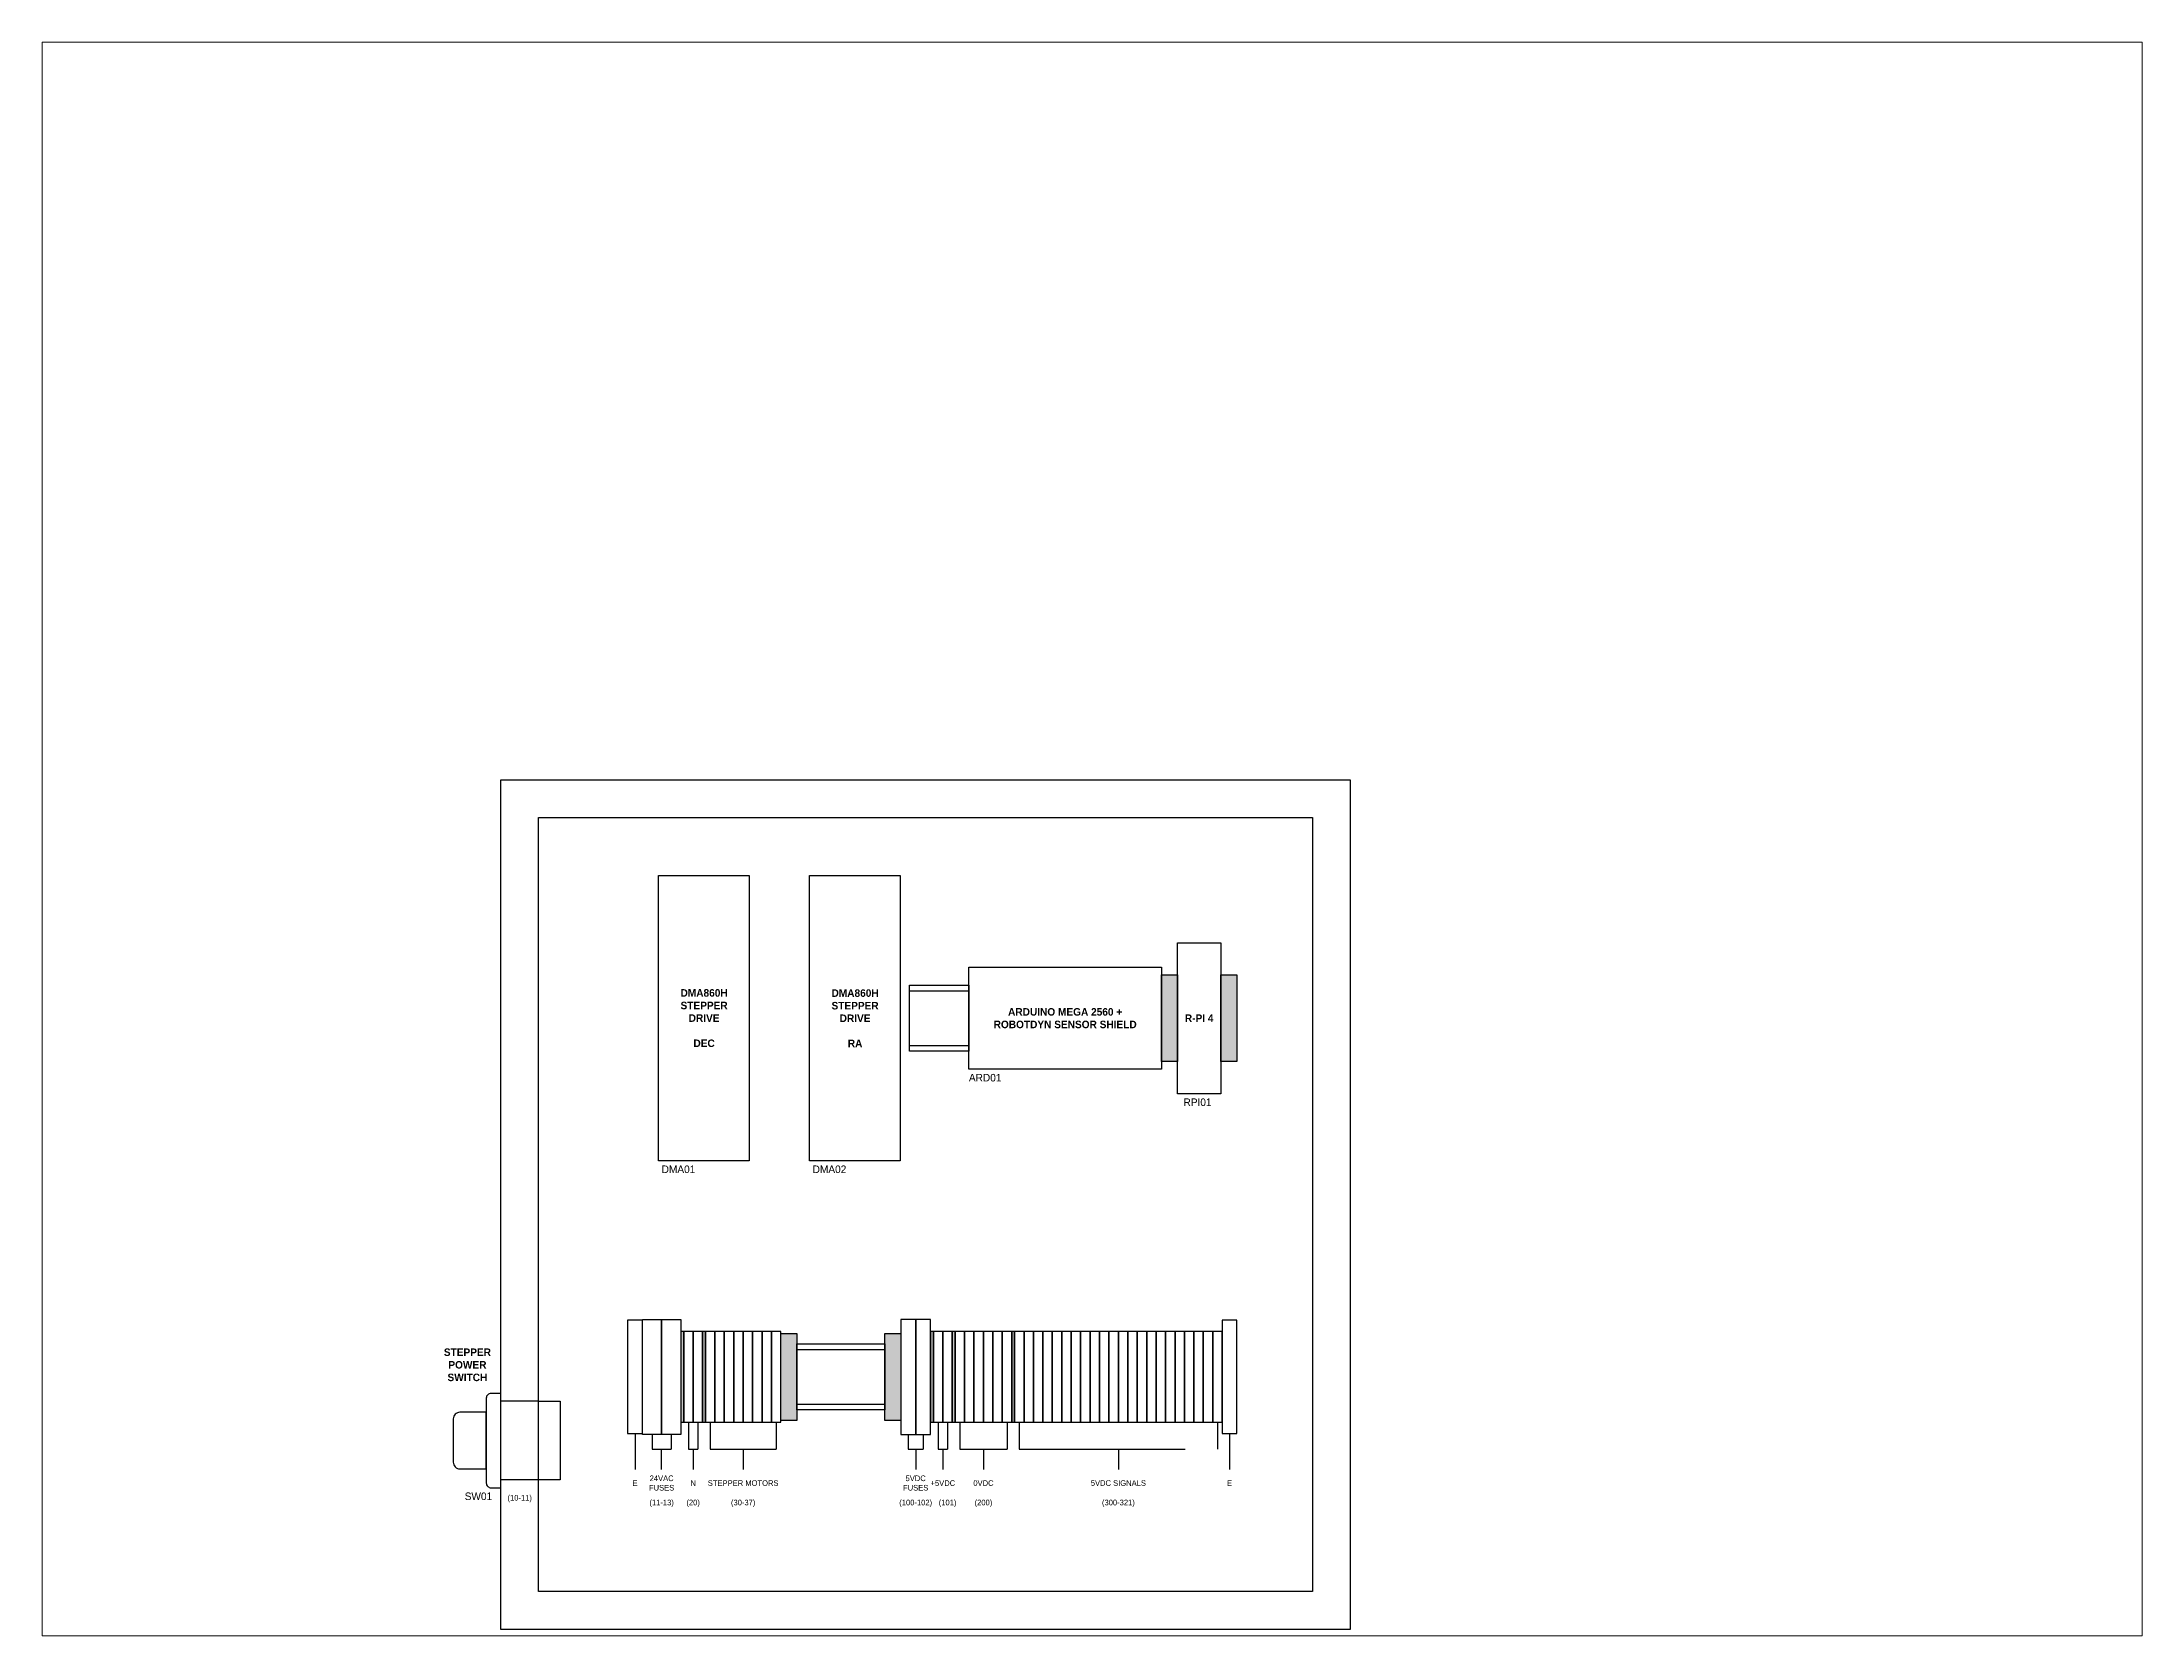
# Paper-space layout 'Layout1' of a CAD drawing. Header units: millimetres. Extents: x 26 to 231, y 20 to 176.
# The model-space entities are those that its viewports show. They can reach past a viewport. Long polylines and large blocks are cut down to what shows.
import ezdxf
from ezdxf.enums import TextEntityAlignment as Align

# ---------------------------------------------------------------- set-up
doc = ezdxf.new("R2010")
doc.units = ezdxf.units.MM
doc.header["$LTSCALE"] = 0.25
doc.linetypes.add('ACAD_ISO02W100', pattern=[15, 12, -3])
for name, color, linetype in [('2', 2, 'Continuous'), ('3', 3, 'Continuous'), ('4', 4, 'Continuous')]:
    doc.layers.add(name, color=color, linetype=linetype)
doc.styles.get("Standard").update_dxf_attribs({"font": 'Inconsolata-VariableFont_wdth,wght.ttf'})

# ---------------------------------------------------------------- blocks, each defined once
blk = doc.blocks.new('*U1')
at = {"layer": '4'}
blk.add_lwpolyline([(-2.5, -24), (2.5, -24), (2.5, 24), (-2.5, 24)], close=True, dxfattribs=at)
blk = doc.blocks.new('*U2')
at = {"layer": '4', "color": 0, "linetype": 'ByBlock', "lineweight": -2, "transparency": 16777216}
for p in [(0, 0), (5, 0), (10, 0), (15, 0), (20, 0), (25, 0), (30, 0), (35, 0)]:
    blk.add_blockref('*U1', p, dxfattribs=at)
blk = doc.blocks.new('*U3')
at = {"layer": '4'}
blk.add_lwpolyline([(-2.5, -24), (2.5, -24), (2.5, 24), (-2.5, 24)], close=True, dxfattribs=at)
blk = doc.blocks.new('*U4')
at = {"color": 0, "linetype": 'ByBlock', "lineweight": -2, "transparency": 16777216}
for p in [(0, 0), (5, 0), (10, 0), (15, 0), (20, 0), (25, 0)]:
    blk.add_blockref('*U3', p, dxfattribs=at)
blk = doc.blocks.new('*U5')
at = {"layer": '4'}
blk.add_lwpolyline([(-2.5, -24), (2.5, -24), (2.5, 24), (-2.5, 24)], close=True, dxfattribs=at)
blk = doc.blocks.new('*U6')
at = {"color": 0, "linetype": 'ByBlock', "lineweight": -2, "transparency": 16777216}
for p in [(0, 0), (5, 0), (10, 0), (15, 0), (20, 0), (25, 0), (30, 0), (35, 0), (40, 0), (45, 0), (50, 0), (55, 0), (60, 0), (65, 0), (70, 0), (75, 0), (80, 0), (85, 0), (90, 0), (95, 0), (100, 0), (105, 0)]:
    blk.add_blockref('*U5', p, dxfattribs=at)

msp = doc.modelspace()

# ---------------------------------------------------------------- hatches: boundary and pattern name
at = {"layer": '4'}
h = msp.add_hatch(color=256, dxfattribs=at)
h.dxf.hatch_style = 1
h.paths.add_polyline_path([(358.5, 346.7), (350, 346.7), (350, 300.7), (358.5, 300.7)])
h = msp.add_hatch(color=256, dxfattribs=at)
h.dxf.hatch_style = 1
h.paths.add_polyline_path([(390, 346.7), (381.5, 346.7), (381.5, 300.7), (390, 300.7)])
h = msp.add_hatch(color=256, dxfattribs=at)
h.dxf.hatch_style = 1
h.paths.add_polyline_path([(96.9, 157.7), (95.4, 157.7), (95.4, 109.7), (96.9, 109.7)])
h = msp.add_hatch(color=256, dxfattribs=at)
h.dxf.hatch_style = 1
h.paths.add_polyline_path([(108.4, 157.7), (106.9, 157.7), (106.9, 109.7), (108.4, 109.7)])
h = msp.add_hatch(color=256, dxfattribs=at)
h.dxf.hatch_style = 1
h.paths.add_polyline_path([(156.9, 156.7), (148.4, 156.7), (148.4, 110.7), (156.9, 110.7)])
h = msp.add_hatch(color=256, dxfattribs=at)
h.dxf.hatch_style = 1
h.paths.add_polyline_path([(211.9, 156.7), (203.4, 156.7), (203.4, 110.7), (211.9, 110.7)])
h = msp.add_hatch(color=256, dxfattribs=at)
h.dxf.hatch_style = 1
h.paths.add_polyline_path([(229.2, 157.7), (227.7, 157.7), (227.7, 109.7), (229.2, 109.7)])
h = msp.add_hatch(color=256, dxfattribs=at)
h.dxf.hatch_style = 1
h.paths.add_polyline_path([(240.7, 157.7), (239.2, 157.7), (239.2, 109.7), (240.7, 109.7)])
h = msp.add_hatch(color=256, dxfattribs=at)
h.dxf.hatch_style = 1
h.paths.add_polyline_path([(272.2, 157.7), (270.7, 157.7), (270.7, 109.7), (272.2, 109.7)])

# ---------------------------------------------------------------- linework, layer by layer
at = {"layer": '2'}
for points in [[(0, 450), (450, 450), (450, 0), (0, 0)], [(20, 430), (430, 430), (430, 20), (20, 20)]]:
    msp.add_lwpolyline(points, close=True, dxfattribs=at)
at = {"layer": '3'}
for p, q in [((216.5, 338.2), (248, 338.2)), ((216.5, 309.2), (248, 309.2)), ((156.9, 148.2), (203.4, 148.2)), ((156.9, 119.2), (203.4, 119.2))]:
    msp.add_line(p, q, dxfattribs=at)
for points in [[(216.5, 341.2), (248, 341.2), (248, 306.2), (216.5, 306.2)], [(156.9, 151.2), (203.4, 151.2), (203.4, 116.2), (156.9, 116.2)]]:
    msp.add_lwpolyline(points, close=True, dxfattribs=at)
at = {"layer": '4', "linetype": 'ACAD_ISO02W100'}
for p, q in [((20, 120.8), (0, 120.8)), ((71.1, 103.7), (71.1, 84.7)), ((80.1, 103.2), (80.1, 95.5)), ((90.3, 103.2), (90.3, 95.5)), ((99.4, 109.7), (99.4, 95.5)), ((104.4, 109.7), (104.4, 95.5)), ((110.9, 109.7), (110.9, 95.5)), ((145.9, 109.7), (145.9, 95.5)), ((215.8, 103.2), (215.8, 95.5)), ((223.8, 103.2), (223.8, 95.5)), ((231.7, 109.7), (231.7, 95.5)), ((236.7, 109.7), (236.7, 95.5)), ((243.2, 109.7), (243.2, 95.5)), ((268.2, 109.7), (268.2, 95.5)), ((274.7, 109.7), (274.7, 95.5)), ((379.7, 109.7), (379.7, 95.5)), ((386.1, 103.7), (386.1, 84.7)), ((80.1, 95.5), (90.3, 95.5)), ((85.2, 84.7), (85.2, 95.5)), ((99.4, 95.5), (104.4, 95.5)), ((101.9, 95.5), (101.9, 84.7)), ((110.9, 95.5), (145.9, 95.5)), ((128.4, 95.5), (128.4, 84.7)), ((215.8, 95.5), (223.8, 95.5)), ((219.8, 95.5), (219.8, 84.7)), ((231.7, 95.5), (236.7, 95.5)), ((234.2, 95.5), (234.2, 84.7)), ((243.2, 95.5), (268.2, 95.5)), ((255.7, 95.5), (255.7, 84.7)), ((274.7, 95.5), (379.7, 95.5)), ((327.2, 95.5), (327.2, 84.7)), ((20, 79.2), (0, 79.2))]:
    msp.add_line(p, q, dxfattribs=at)
at = {"layer": '4'}
for points in [[(83.5, 399.2), (131.5, 399.2), (131.5, 248.2), (83.5, 248.2)], [(163.5, 399.2), (211.5, 399.2), (211.5, 248.2), (163.5, 248.2)], [(358.5, 363.7), (381.5, 363.7), (381.5, 283.7), (358.5, 283.7)], [(248, 350.7), (350, 350.7), (350, 296.7), (248, 296.7)], [(350, 346.7), (358.5, 346.7), (358.5, 300.7), (350, 300.7)], [(381.5, 346.7), (390, 346.7), (390, 300.7), (381.5, 300.7)], [(75, 163.7), (67.2, 163.7), (67.2, 103.7), (75, 103.7)], [(75, 164.2), (85.2, 164.2), (85.2, 103.2), (75, 103.2)], [(85.2, 164.2), (95.4, 164.2), (95.4, 103.2), (85.2, 103.2)], [(96.9, 157.7), (95.4, 157.7), (95.4, 109.7), (96.9, 109.7)], [(96.9, 109.7), (101.9, 109.7), (101.9, 157.7), (96.9, 157.7)], [(101.9, 109.7), (106.9, 109.7), (106.9, 157.7), (101.9, 157.7)], [(108.4, 157.7), (106.9, 157.7), (106.9, 109.7), (108.4, 109.7)], [(148.4, 156.7), (156.9, 156.7), (156.9, 110.7), (148.4, 110.7)], [(203.4, 156.7), (211.9, 156.7), (211.9, 110.7), (203.4, 110.7)], [(211.9, 103.2), (219.8, 103.2), (219.8, 164.2), (211.9, 164.2)], [(219.8, 103.2), (227.7, 103.2), (227.7, 164.2), (219.8, 164.2)], [(229.2, 157.7), (227.7, 157.7), (227.7, 109.7), (229.2, 109.7)], [(229.2, 109.7), (234.2, 109.7), (234.2, 157.7), (229.2, 157.7)], [(234.2, 109.7), (239.2, 109.7), (239.2, 157.7), (234.2, 157.7)], [(240.7, 157.7), (239.2, 157.7), (239.2, 109.7), (240.7, 109.7)], [(272.2, 157.7), (270.7, 157.7), (270.7, 109.7), (272.2, 109.7)], [(390, 163.7), (382.2, 163.7), (382.2, 103.7), (390, 103.7)], [(20, 120.8), (31.5, 120.8), (31.5, 79.2), (20, 79.2)]]:
    msp.add_lwpolyline(points, close=True, dxfattribs=at)
for points in [[(0, 125), (-5.2, 125, 0.414214), (-7.7, 122.5), (-7.7, 77.5, 0.414214), (-5.2, 75), (0, 75)], [(-7.7, 115), (-21.7, 115, 0.414214), (-25.2, 111.5), (-25.2, 88.5, 0.414214), (-21.7, 85), (-7.7, 85)]]:
    msp.add_lwpolyline(points, format="xyb", close=True, dxfattribs=at)

# ---------------------------------------------------------------- block references
for name, p in [('*U4', (243.2, 133.7)), ('*U6', (274.7, 133.7))]:
    msp.add_blockref(name, p)
msp.add_blockref('*U2', (110.9, 133.7), dxfattribs=at)

# ---------------------------------------------------------------- texts
at = {"layer": '4', "linetype": 'ACAD_ISO02W100'}
for s, p in [('E', (71.1, 77.5)), ('N', (101.9, 77.5)), ('STEPPER MOTORS', (128.4, 77.5)), ('+5VDC', (234.2, 77.5)), ('0VDC', (255.7, 77.5)), ('5VDC SIGNALS', (327.2, 77.5)), ('E', (386.1, 77.5)), ('(10-11)', (10, 69.7)), ('(11-13)', (85.2, 67.2)), ('(20)', (101.9, 67.2)), ('(30-37)', (128.4, 67.2)), ('(100-102)', (219.8, 67.2)), ('(101)', (236.7, 67.2)), ('(200)', (255.7, 67.2)), ('(300-321)', (327.2, 67.2))]:
    msp.add_text(s, height=3, dxfattribs=at).set_placement(p, align=Align.MIDDLE_CENTER)
for s, width, gutter_width, insert, char_height, attachment_point in [('\\pxqc;{\\fInconsolata|b1|i0|c0|p49;DMA860H\\P\\pq*;STEPPER\\P\\pqc;DRIVE\\P\\PDEC}', 37.356, 12.5, (107.7, 339.1), 4, 2), ('\\pxqc;{\\fInconsolata|b1|i0|c0|p49;DMA860H\\PSTEPPER\\PDRIVE\\P\\PRA}', 37.356, 12.5, (187.7, 339), 4, 2), ('\\pxqc;{\\fInconsolata|b1|i0|c0|p49;ARDUINO MEGA 2560 +\\PROBOTDYN SENSOR SHIELD}', 103.975, 12.5, (299, 323.7), 4, 5), ('\\pxqc;{\\fInconsolata|b1|i0|c0|p49;R-PI 4}', 103.975, 12.5, (370, 323.7), 4, 5), ('ARD01', 21.27, 12.5, (248, 294.2), 4, 1), ('\\pxqc;RPI01', 21.27, 12.5, (358.5, 281.2), 4, 1), ('\\pxqc;DMA01', 21.27, 12.5, (83.5, 245.7), 4, 1), ('\\pxqc;DMA02', 21.27, 12.5, (163.5, 245.7), 4, 1), ('\\pxqc;{\\fInconsolata|b1|i0|c0|p49;STEPPER\\PPOWER\\PSWITCH}', 37.356, 12.5, (-17.7, 148.8), 4, 2), ('24VAC\\PFUSES', 11.886, 15, (85.2, 77.5), 3, 5), ('5VDC\\PFUSES', 11.886, 15, (219.8, 77.5), 3, 5), ('\\pxqc;SW01', 21.27, 12.5, (-22.5, 72.5), 4, 1)]:
    msp.add_mtext_dynamic_manual_height_columns(s, width=width, gutter_width=gutter_width, heights=[0], dxfattribs=dict(at, insert=insert, char_height=char_height, attachment_point=attachment_point))

psp = doc.layouts.get("Layout1")

# ---------------------------------------------------------------- viewports
at = {"layer": '4', "linetype": 'ACAD_ISO02W100'}
psp.add_viewport(center=(128.5, 97.5), size=(205.6, 156), view_center_point=(313.22, 418.61), view_height=844.2113, dxfattribs=at)

doc.saveas('drawing.dxf')
